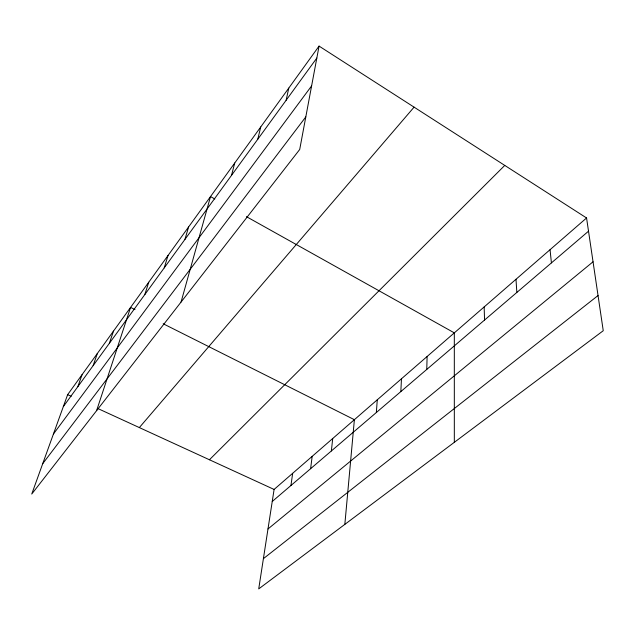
<?xml version="1.0" encoding="UTF-8"?>
<svg xmlns="http://www.w3.org/2000/svg" width="635" height="635" viewBox="0 0 635 635"><rect width="100%" height="100%" fill="white"/><g stroke="black" fill="none" stroke-linecap="round" stroke-linejoin="round"><path stroke-width="0.95" d="M426.768 369.427L427.109 356.513M400.828 391.597L401.471 378.785M376.357 412.504L377.269 399.812M344.837 524.375L354.386 419.695L163.195 323.755M331.359 450.969L332.716 438.523M310.618 468.686L312.166 456.375M290.941 485.505L292.656 473.329M586.565 217.972L274.098 489.442L258.723 588.907L603.25 330.724L586.565 217.972L319.064 46.093L67.635 394.668L31.75 494.046L299.704 149.487L319.064 46.093M286.139 100.251L288.774 88.09M257.778 139.248L260.739 126.952M231.489 175.395L234.728 163.02M181.054 302.054L210.518 196.58L214.797 198.969M184.928 239.419L188.587 226.989M164.219 267.891L168.029 255.484M144.796 294.6L148.741 282.234M96.599 410.654L130.588 307.396L134.993 309.602M109.347 343.337L113.49 331.097M93.139 365.633L97.353 353.481M77.819 386.691L82.09 374.634M63.317 406.63L316.825 58.055M53.435 433.999L311.61 85.908M42.72 463.677L305.808 116.896M139.335 427.585L414.076 107.14M209.439 459.764L504.769 165.417M272.24 501.491L588.518 231.188M267.986 528.971L593.05 261.787M263.398 558.657L598.043 295.553M67.635 394.668L71.183 396.296M97.758 408.495L274.098 489.442M246.42 216.646L454.319 332.867L454.327 442.325M550.053 249.698L551.418 262.898M515.993 279.289L516.842 292.449M484.156 306.951L484.553 320.048"/></g></svg>
